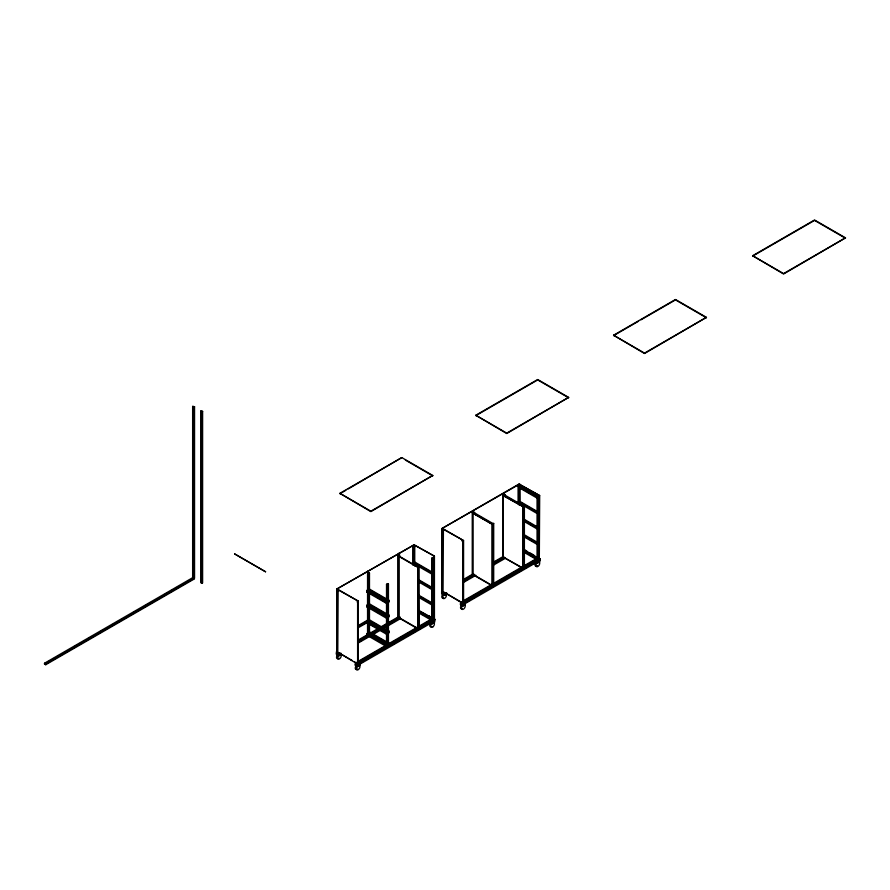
<?xml version="1.0" encoding="UTF-8"?>
<svg xmlns="http://www.w3.org/2000/svg" width="890" height="890" viewBox="0 0 890 890"><rect width="100%" height="100%" fill="white"/><g stroke="black" fill="none" stroke-linecap="round" stroke-linejoin="round"><path stroke-width="1.33" d="M192.629 406.407L194.554 406.73L194.554 578.289L193.864 578.689L192.629 577.977L192.629 406.407L194.554 406.73M200.684 411.069L202.62 411.38L202.62 582.95L201.919 583.351L200.684 582.639L200.684 411.069L202.62 411.38M44.5 663.228L45.735 663.94L194.32 578.155L194.32 578.956L45.735 664.741L44.5 664.029L44.5 663.228L193.085 577.443M192.629 577.977L193.319 577.577M339.891 493.327L401.802 457.582L432.751 475.46L370.852 511.628L339.891 493.327L370.852 511.194L432.751 475.46M613.577 335.23L675.488 299.485L706.438 317.352L644.527 353.53L613.577 335.23L644.527 353.096L706.438 317.352M44.5 664.029L49.295 661.259M52.888 659.178L55.28 657.799M57.683 656.419L60.075 655.029M63.668 652.96L66.071 651.569M74.46 646.73L81.646 642.58M84.038 641.201L86.441 639.81M88.833 638.43L92.427 636.35M100.815 631.511L103.218 630.131M111.606 625.281L113.998 623.901M116.39 622.522L118.793 621.131M122.386 619.062L124.778 617.671M133.166 612.832L135.569 611.452M143.958 606.602L151.144 602.452M164.327 594.843L167.921 592.773M170.313 591.383L172.716 590.003M175.108 588.624L178.701 586.543M187.089 581.704L189.492 580.313M339.891 493.761L345.843 490.323M348.224 488.944L401.802 457.582M475.783 415.252L537.693 379.507L568.643 397.385L506.744 433.552L475.783 415.252L506.744 433.118L568.643 397.385M613.577 335.652L638.575 321.223M640.956 319.844L675.488 299.908L706.438 317.786M475.783 415.675L537.693 379.941L568.643 397.808M752.64 255.719L814.55 219.975L845.5 237.841L783.589 274.02L752.64 255.719L783.589 273.586L845.5 237.841M752.64 256.142L814.55 220.409L845.5 238.275M336.709 589.091L413.917 544.947L336.709 589.091L336.709 652.003M441.963 591.416L441.963 528.515L518.803 484.149L519.182 487.097M441.963 528.515L519.182 484.36M539.696 495.585L519.515 484.36L539.696 495.585L539.329 558.709L539.329 495.797M337.777 654.05L338.156 589.503L358.314 601.139L358.314 664.051M443.031 593.463L443.42 528.927L463.579 540.564L463.579 603.465M338.322 590.026L337.076 590.738L337.777 591.138M397.964 618.494L397.964 555.594L399.198 554.87L399.888 555.271L398.431 556.161L398.431 617.638L418.244 629.074L418.244 567.597L398.431 556.161M367.548 633.513L367.548 573.338L368.794 572.626L369.483 573.027L369.483 634.57M412.827 564.983L412.827 547.205L414.061 546.482L414.751 546.883L414.751 566.029M443.576 529.439L442.341 530.162L443.031 530.562M472.267 512.874L492.081 524.31L492.081 585.787L472.267 574.35L472.267 512.874L492.47 524.11L492.47 585.642L473.814 574.806M503.217 495.007L505.153 494.695L503.217 495.007L503.217 557.919M502.85 495.407L523.031 506.632L502.85 495.407L502.85 556.884L522.664 568.321L523.153 506.388L524.399 505.676L524.399 568.588M518.08 503.028L518.08 486.619L520.016 486.307M367.548 573.338L369.483 573.027M414.751 546.883L412.827 547.205M443.62 530.162L444.31 529.761M538.483 498.111L538.483 496.676L520.216 486.129L518.08 486.619M537.794 497.076L519.515 486.53L519.515 487.954L520.216 486.129M432.54 574.517L414.262 563.971L414.262 562.536L414.951 562.135L432.084 572.036M387.228 603.019L386.538 603.42L366.68 591.95L366.68 590.526L367.381 590.126L388.507 602.274L389.197 601.874L389.197 600.45L369.339 588.991L368.649 589.391L388.507 600.85L389.197 600.45M519.515 488.465L519.515 503.384L520.216 502.984M366.68 591.95L367.381 591.55L370.885 593.574M434.442 556.161L414.262 544.947L434.442 556.161L434.442 619.073L418.923 610.54M386.516 647.197L386.516 584.285L387.762 583.573L388.452 583.973L388.452 645.517M417.21 566.574L419.134 566.263L419.134 629.163M431.795 618.327L431.795 558.152L433.03 557.44L433.719 557.841L433.719 619.384M461.899 540.708L462.589 540.308M337.788 589.725L357.969 600.939L357.969 663.851L354.476 661.837M537.048 560.478L537.048 497.566L538.483 496.676M443.042 529.138L463.234 540.364L463.234 603.264L444.588 592.506M357.079 601.863L358.314 601.139M375.257 653.694L387.851 646.54L387.851 645.105L367.392 633.291L366.691 633.691L366.691 635.126L387.161 646.941L387.217 584.685L388.452 583.973M419.134 566.263L417.899 566.975L417.899 628.518M431.795 558.152L433.719 557.841M462.333 541.276L463.579 540.564M492.081 524.31L493.705 523.387L493.705 584.93M537.048 497.566L538.984 497.254L538.984 558.798M418.244 567.597L418.611 628.863L398.798 617.426L398.798 555.939L418.611 567.386M387.239 617.838L386.538 618.239L366.691 606.769L366.691 605.345L367.381 604.944L388.507 617.093L389.208 616.692L389.208 615.268L369.35 603.798L368.66 604.199L388.507 615.669L389.208 615.268M366.691 606.769L367.381 606.368M366.68 590.526L386.538 601.985L387.228 601.584M358.492 625.403L368.082 619.863L388.507 631.655L389.197 631.255L389.197 632.69L388.507 633.09L368.082 621.298L368.082 619.863M357.991 626.493L368.772 620.263L368.772 621.698L357.991 627.917M368.861 620.308L369.55 619.907L389.197 631.255M362.085 624.758L364.488 623.367M367.37 622.366L366.68 622.766L386.527 634.225L387.228 633.825M366.691 605.345L386.538 616.803L387.239 616.403M368.916 632.401L369.617 632L390.087 643.826L389.386 645.651L368.916 633.836L368.916 632.401L389.386 644.227L390.087 643.826M358.514 639.843L367.392 634.726M370.418 632.968L377.627 628.807M381.131 626.783L397.875 617.126M463.768 579.268L473.291 573.761M493.527 562.08L503.128 556.539M502.85 556.884L523.031 568.109M338.156 652.415L357.602 664.062L434.988 619.384L434.988 620.819L357.602 665.498L355.121 664.062L355.121 665.297L357.602 666.732L360.072 665.297L360.072 664.062M358.014 640.933L378.25 629.252M381.821 627.183L399.677 616.881M443.42 591.828L462.856 603.487L540.241 558.809L540.241 560.233L462.856 604.911L460.386 603.487L460.386 604.722L462.856 606.146L465.337 604.722L465.337 603.487M463.267 580.347L473.981 574.161M493.038 563.17L503.751 556.984M358.703 641.334L378.951 629.653M382.522 627.584L400.378 617.282M462.778 581.437L474.682 574.562M493.728 563.57L504.441 557.385M359.204 641.679L361.585 640.299M363.966 638.931L366.346 637.552M374.679 632.745L377.06 631.366M390.154 623.801L393.725 621.743M464.458 581.092L466.838 579.713M470.409 577.654L472.79 576.286M501.37 559.788L505.153 557.596M340.848 653.071L338.467 654.45L338.467 653.015M358.703 642.769L380.141 630.387M383.712 628.329L400.378 618.706M462.778 582.872L475.872 575.307M493.728 564.994L505.631 558.119M336.387 653.249L338.868 654.673L340.514 653.727M441.64 592.662L444.121 594.097L445.768 593.14M337.076 652.214L336.387 651.814L336.387 654.484L338.868 655.908L341.337 654.484M442.341 591.639L441.64 591.238L441.64 593.897L444.121 595.332L446.602 593.897L446.602 592.662M366.68 621.342L386.527 632.801L387.228 632.401M359.093 660.803L385.281 645.684M388.852 643.615L431.717 618.873M464.346 600.216L521.495 567.23M523.876 565.851L535.78 558.976M416.932 628.207L356.211 663.261L356.211 664.697M419.312 626.838L433.597 618.583M387.851 645.105L387.161 645.506L366.691 633.691M419.335 611.819L432.473 619.407L433.163 619.006L433.163 620.441M536.481 559.376L461.476 602.686L461.476 604.11M420.67 627.795L420.67 626.36L419.98 628.195M523.398 550.554L537.738 558.82L538.428 558.419L538.428 559.855M357.624 663.651L356.389 664.363L357.079 664.763L357.079 662.038M362.163 661.259L359.015 662.994L359.015 661.57M364.544 659.879L366.925 658.511M370.496 656.453L372.877 655.073M395.505 642.013L403.838 637.207M406.218 635.827L414.551 631.01M421.693 626.894L430.026 622.077M467.428 600.672L464.28 602.419L464.28 600.984M470.999 598.614L473.38 597.235M475.761 595.866L484.093 591.049M486.474 589.681L491.236 586.933M495.997 584.174L504.33 579.368M506.71 577.988L515.043 573.182M517.424 571.803L519.805 570.434M522.185 569.055L530.529 564.249M532.91 562.869L537.671 560.122M360.483 663.039L362.864 661.659M365.245 660.28L368.816 658.222M375.958 654.094L379.529 652.036M391.433 645.161L393.814 643.793M397.385 641.723L399.766 640.355M402.147 638.976L404.527 637.596M408.098 635.538L410.479 634.169M412.86 632.79L415.241 631.41M417.621 630.042L421.193 627.973M423.573 626.605L425.954 625.225M428.346 623.857L431.917 621.787M465.737 602.452L469.308 600.383M471.689 599.015L474.07 597.635M476.45 596.267L480.022 594.197M491.925 587.333L494.306 585.954M502.639 581.137L505.019 579.768M518.125 572.203L521.696 570.145M524.077 568.766L526.457 567.397M528.838 566.018L535.98 561.89M537.738 560.878L538.984 560.166M432.106 623.901L434.576 622.477L434.576 621.242L432.106 622.677L432.106 623.901L430.46 622.956M537.36 563.326L539.841 561.89L539.841 560.655L537.36 562.091L537.36 563.326L535.713 562.369M538.283 496.854L538.984 497.254M521.351 488.221L523.643 489.533M527.069 491.514L532.776 494.818M519.515 487.954L536.648 497.855M537.349 511.45L520.216 501.56L519.515 501.96L536.648 511.85M503.951 492.726L504.319 495.674M524.399 505.676L522.463 505.987L523.153 506.388M519.515 503.384L536.648 513.274M504.608 494.951L522.886 505.498L522.185 505.898L503.918 495.352M523.643 518.959L537.349 526.88M524.088 520.016L536.648 527.269M524.777 521.051L527.069 522.374M529.35 523.687L533.922 526.324M524.088 521.451L536.648 528.705M405.373 460.074L432.751 475.883M523.643 534.389L537.349 542.299M524.088 535.446L536.648 542.7M527.069 537.794L532.776 541.098M524.088 536.881L536.648 544.135M472.924 510.638L473.369 513.552M493.705 523.387L491.781 523.709L473.502 513.096L474.737 512.44L474.047 512.039L472.812 512.751L472.812 575.663M474.192 512.696L492.47 523.242M524.555 549.742L526.88 551.088M530.373 553.113L533.878 555.126M540.241 558.809L539.551 558.408L462.166 603.086L462.166 604.51M524.177 549.953L536.993 557.363M524.088 550.154L538.428 558.419M539.551 559.832L540.241 560.233M530.062 555.026L533.644 557.096M523.398 551.978L537.738 560.255L537.738 558.82M522.463 568.899L523.153 569.3M398.687 553.313L399.065 556.261M414.262 562.536L432.54 573.093M414.951 563.57L420.659 566.863M422.95 568.187L425.231 569.5M397.964 555.594L398.653 555.994L398.653 617.527M418.378 579.546L432.084 587.456M418.823 580.603L432.54 588.524M419.524 581.637L421.804 582.95M424.096 584.274L426.377 585.587M428.657 586.91L430.949 588.223M418.823 582.038L432.54 589.948M418.378 594.976L432.084 602.886M418.823 596.033L432.54 603.943M425.231 600.361L427.523 601.673M418.823 597.457L432.54 605.378M367.659 571.224L368.037 574.172M386.516 584.285L387.217 584.685M428.613 615.713L430.949 617.059M434.988 619.384L434.298 618.984L356.912 663.662L356.912 665.097M418.834 610.729L433.163 619.006M421.226 613.544L423.618 614.923M425.999 616.303L428.39 617.682M419.335 613.255L432.473 620.842L432.473 619.407M373.21 594.921L375.547 596.278M377.883 597.624L380.219 598.97M382.555 600.316L384.892 601.662M418.255 624.969L420.67 626.36M376.726 611.764L379.062 613.11M381.398 614.467L383.735 615.813M370.874 624.391L373.21 625.737M381.387 630.454L383.724 631.811M370.819 634.125L373.222 635.516M377.015 640.277L379.429 641.668M339.324 653.082L352.14 660.491M537.738 497.966L537.738 558.141M522.664 506.844L522.664 568.321M519.894 484.149L520.016 504.085M519.315 488.632L519.315 502.316M518.803 484.149L518.77 504.797M473.291 510.86L473.291 513.586M472.646 512.662L472.646 574.139M464.969 600.583L464.969 602.018M462.856 540.575L462.856 606.146M462.333 601.451L462.333 604.188M460.775 602.285L460.775 603.709M444.121 594.097L444.121 595.332M443.721 592.44L443.721 593.864M442.341 528.727L442.341 593.063M434.075 556.384L434.075 619.284M433.23 572.693L433.23 574.117M433.23 588.123L433.23 589.547M433.23 603.542L433.23 604.977M433.03 557.44L433.03 620.341M432.484 558.553L432.484 618.728M413.55 544.736L413.516 565.384M389.386 644.227L389.386 645.651M387.762 583.573L387.762 645.116M386.538 601.985L386.538 603.42M386.538 616.803L386.538 618.239M386.527 632.801L386.527 634.225M368.249 573.739L368.249 635.282M359.716 661.17L359.716 662.594M357.602 601.162L357.602 666.732M355.522 662.861L355.522 664.296M338.868 654.673L338.868 655.908M337.076 589.314L337.076 653.649M201.919 411.781L201.919 583.351M193.864 407.13L193.864 578.689M45.735 663.94L45.735 664.741M359.037 665.242A2.626 1.513 -60 0 1 359.538 668.19A2.626 1.513 -60 0 1 356.69 669.836A2.626 1.513 -60 0 1 357.179 666.31M358.114 665.486A2.626 1.513 -60 0 1 358.592 665.286M357.602 668.857A2.626 1.513 -60 0 1 355.332 668.646A2.626 1.513 -60 0 1 356.645 665.264M340.692 654.539A2.626 1.513 -60 0 1 340.57 657.766A2.626 1.513 -60 0 1 337.855 658.923A2.626 1.513 -60 0 1 338.445 655.496M338.868 658.033A2.626 1.513 -60 0 1 336.587 657.832A2.626 1.513 -60 0 1 337.9 654.45M431.116 626.716A2.626 1.513 -60 0 1 429.736 625.448A2.626 1.513 -60 0 1 431.116 622.577M537.326 565.584A2.626 1.513 -60 0 1 535.057 565.373A2.626 1.513 -60 0 1 536.37 561.99M538.773 561.968A2.626 1.513 -60 0 1 539.262 564.916A2.626 1.513 -60 0 1 536.414 566.563A2.626 1.513 -60 0 1 536.915 563.036M537.838 562.213A2.626 1.513 -60 0 1 538.317 562.013M464.68 604.777A2.626 1.513 -60 0 1 464.569 608.004A2.626 1.513 -60 0 1 461.854 609.16A2.626 1.513 -60 0 1 462.444 605.723M463.367 604.9A2.626 1.513 -60 0 1 463.857 604.699M462.377 608.627A2.626 1.513 -60 0 1 460.542 607.814A2.626 1.513 -60 0 1 461.899 604.688M445.556 593.841A2.626 1.513 -60 0 1 446.057 596.79A2.626 1.513 -60 0 1 443.209 598.436A2.626 1.513 -60 0 1 443.709 594.909M445.434 594.064A2.626 1.513 -60 0 1 445.434 595.176M443.643 597.802A2.626 1.513 -60 0 1 441.796 597.001A2.626 1.513 -60 0 1 443.164 593.864M265.587 571.781L234.637 553.914L265.587 571.781M433.063 626.738A2.626 1.513 -60 0 0 433.897 622.666A2.626 1.513 -60 0 0 430.793 625.425A2.626 1.513 -60 0 0 433.063 626.738"/></g></svg>
